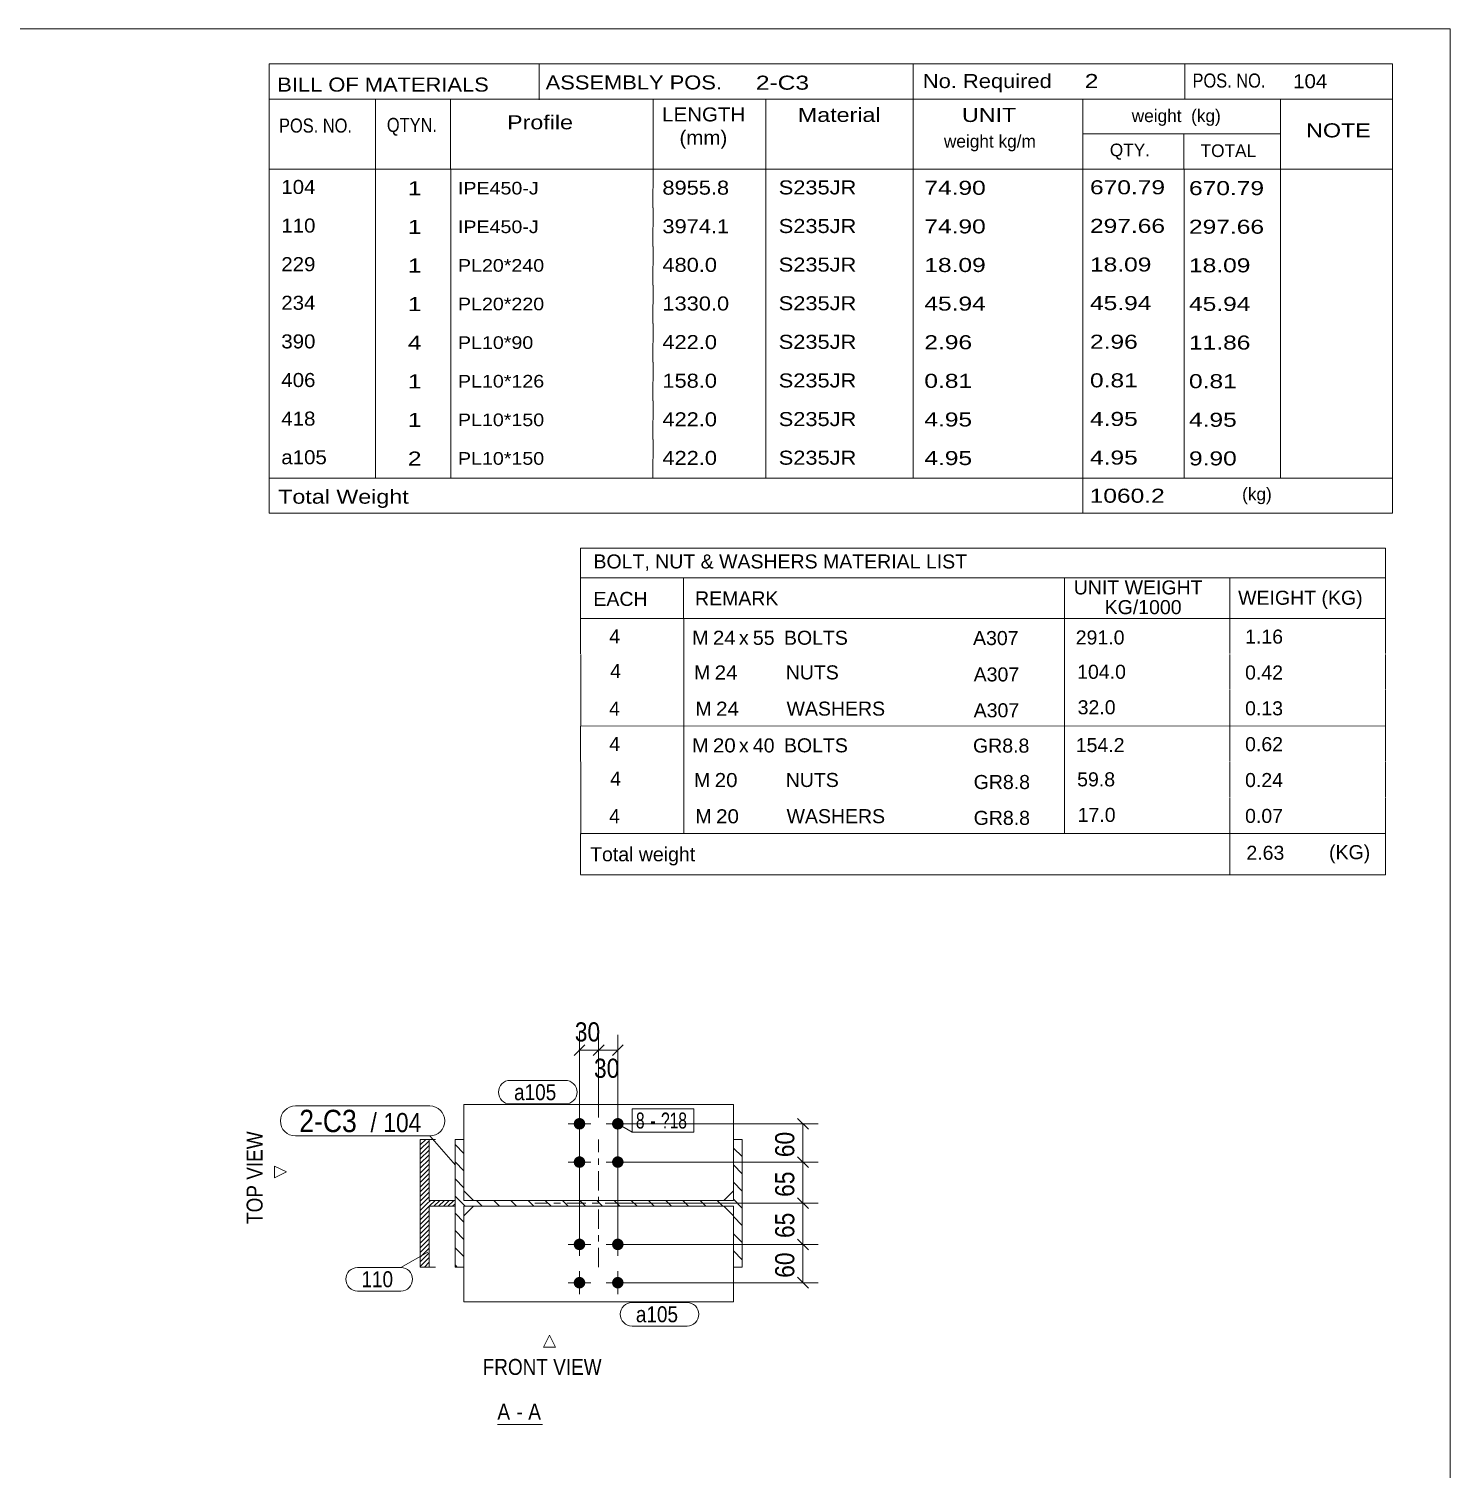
# Model space of a CAD drawing. Header units: millimetres. Extents: x 2 to 579, y 1 to 825.
# Drawn here: x 356.3 to 579, y 599.3 to 825 of the extents above; entities that cross this region are included whole.
import ezdxf

# ---------------------------------------------------------------- set-up
doc = ezdxf.new("R2010")
doc.units = ezdxf.units.MM
for name, pattern in [('XKITLINE00', [0]), ('XKITLINE01', [4, 1, -1, 1, -1]), ('XKITLINE03', [6, 3, -1, 1, -1])]:
    doc.linetypes.add(name, pattern=pattern)
for name, color, linetype, lineweight in [('Bolt', 3, 'Continuous', 0), ('BoltMark', 7, 'Continuous', 0), ('Dimensions', 7, 'Continuous', 0), ('DrawingSheet', 5, 'Continuous', 0), ('OtherObjectType', 7, 'Continuous', 0), ('Part', 2, 'Continuous', 0), ('PartMark', 7, 'Continuous', 0)]:
    doc.layers.add(name, color=color, linetype=linetype, lineweight=lineweight)
doc.styles.add('ARIAL', font='ARIAL.TTF')
doc.styles.add('ARIAL_NARROW', font='ARIALN.TTF')

# ---------------------------------------------------------------- blocks, each defined once
blk = doc.blocks.new('*A3')
at = {"layer": 'Part', "color": 7, "linetype": 'XKITLINE00', "lineweight": 0}
for p, q in [((424.5, 648.78), (423.1, 650.18)), ((468.1, 650.98), (468.1, 650.98)), ((468.1, 650.98), (468.1, 650.98)), ((466.75, 649.63), (466.7, 649.68)), ((468.1, 648.28), (466.75, 649.63)), ((424.5, 646.08), (423.1, 647.48)), ((468.1, 645.59), (466.7, 646.99)), ((424.5, 643.39), (423.1, 644.79)), ((468.1, 642.89), (466.7, 644.29)), ((424.67, 640.53), (423.1, 642.09)), ((427.36, 640.53), (426.46, 641.43)), ((430.06, 640.53), (429.16, 641.43)), ((432.75, 640.53), (431.85, 641.43)), ((435.44, 640.53), (434.54, 641.43)), ((438.14, 640.53), (437.24, 641.43)), ((440.83, 640.53), (439.93, 641.43)), ((443.53, 640.53), (442.63, 641.43)), ((446.22, 640.53), (445.32, 641.43)), ((448.92, 640.53), (448.02, 641.43)), ((451.61, 640.53), (450.71, 641.43)), ((454.3, 640.53), (453.4, 641.43)), ((457, 640.53), (456.1, 641.43)), ((459.69, 640.53), (458.79, 641.43)), ((462.39, 640.53), (461.49, 641.43)), ((465.08, 640.53), (464.18, 641.43)), ((468.1, 640.2), (466.7, 641.6)), ((424.5, 638), (423.1, 639.4)), ((468.1, 637.51), (466.7, 638.91)), ((424.5, 635.31), (423.1, 636.71)), ((468.1, 634.81), (466.7, 636.21)), ((424.5, 632.61), (423.1, 634.01)), ((468.1, 632.12), (466.7, 633.52)), ((423.44, 630.98), (423.1, 631.32))]:
    blk.add_line(p, q, dxfattribs=at)
blk = doc.blocks.new('*A4')
at = {"layer": 'Part', "color": 7, "linetype": 'XKITLINE00', "lineweight": 0}
for p, q in [((417.8, 650.98), (417.66, 650.84)), ((418.53, 650.98), (417.66, 650.11)), ((419.07, 650.78), (417.66, 649.38)), ((419.07, 650.05), (417.66, 648.64)), ((419.07, 649.32), (417.66, 647.91)), ((419.07, 648.58), (417.66, 647.18)), ((419.07, 647.85), (417.66, 646.45)), ((419.07, 647.12), (417.66, 645.71)), ((419.07, 646.39), (417.66, 644.98)), ((419.07, 645.65), (417.66, 644.25)), ((419.07, 644.92), (417.66, 643.52)), ((419.07, 644.19), (417.66, 642.78)), ((419.07, 643.46), (417.66, 642.05)), ((417.97, 641.62), (417.66, 641.32)), ((418.34, 641.26), (417.66, 640.58)), ((419.07, 642.72), (417.97, 641.62)), ((419.07, 641.99), (418.34, 641.26)), ((419.24, 641.43), (418.7, 640.89)), ((419.97, 641.43), (419.07, 640.53)), ((420.7, 641.43), (419.8, 640.53)), ((421.43, 641.43), (420.53, 640.53)), ((422.17, 641.43), (421.27, 640.53)), ((422.9, 641.43), (422, 640.53)), ((418.7, 640.89), (417.66, 639.85)), ((419.07, 640.53), (417.66, 639.12)), ((419.07, 639.79), (417.66, 638.39)), ((419.07, 639.06), (417.66, 637.65)), ((423.1, 640.9), (422.73, 640.53)), ((419.07, 638.33), (417.66, 636.92)), ((419.07, 637.6), (417.66, 636.19)), ((419.07, 636.86), (417.66, 635.46)), ((419.07, 636.13), (417.66, 634.72)), ((419.07, 635.4), (417.66, 633.99)), ((419.07, 634.66), (417.66, 633.26)), ((419.07, 633.93), (417.66, 632.53)), ((419.07, 633.2), (417.66, 631.79)), ((419.07, 632.47), (417.66, 631.06)), ((419.07, 631.73), (418.31, 630.98))]:
    blk.add_line(p, q, dxfattribs=at)
blk = doc.blocks.new('*A52')
at = {"layer": 'Bolt'}
for points in [[(441.7, 634.57), (441.7, 634.61), (441.71, 634.66), (441.72, 634.7), (441.73, 634.74), (441.74, 634.79), (441.75, 634.83), (441.77, 634.87), (441.79, 634.91), (441.81, 634.95), (441.83, 634.99), (441.85, 635.03), (441.88, 635.06), (441.9, 635.1), (441.93, 635.13), (441.96, 635.16), (442, 635.19), (442.03, 635.22), (442.06, 635.25), (442.1, 635.27), (442.14, 635.3), (442.18, 635.32), (442.22, 635.34), (442.26, 635.36), (442.3, 635.37), (442.34, 635.39), (442.38, 635.4), (442.42, 635.41), (442.47, 635.42), (442.51, 635.42), (442.56, 635.42), (442.6, 635.43), (442.64, 635.42), (442.69, 635.42), (442.73, 635.42), (442.78, 635.41), (442.82, 635.4), (442.86, 635.39), (442.9, 635.37), (442.94, 635.36), (442.98, 635.34), (443.02, 635.32), (443.06, 635.3), (443.1, 635.27), (443.14, 635.25), (443.17, 635.22), (443.2, 635.19), (443.24, 635.16), (443.27, 635.13), (443.3, 635.1), (443.32, 635.06), (443.35, 635.03), (443.37, 634.99), (443.39, 634.95), (443.41, 634.91), (443.43, 634.87), (443.45, 634.83), (443.46, 634.79), (443.47, 634.74), (443.48, 634.7), (443.49, 634.66), (443.5, 634.61), (443.5, 634.57), (443.5, 634.53), (443.5, 634.48), (443.5, 634.44), (443.49, 634.39), (443.48, 634.35), (443.47, 634.31), (443.46, 634.26), (443.45, 634.22), (443.43, 634.18), (443.41, 634.14), (443.39, 634.1), (443.37, 634.06), (443.35, 634.03), (443.32, 633.99), (443.3, 633.95), (443.27, 633.92), (443.24, 633.89), (443.2, 633.86), (443.17, 633.83), (443.14, 633.8), (443.1, 633.78), (443.06, 633.75), (443.02, 633.73), (442.98, 633.71), (442.94, 633.69), (442.9, 633.68), (442.86, 633.66), (442.82, 633.65), (442.78, 633.64), (442.73, 633.64), (442.69, 633.63), (442.64, 633.63), (442.6, 633.63), (442.56, 633.63), (442.51, 633.63), (442.47, 633.64), (442.42, 633.64), (442.38, 633.65), (442.34, 633.66), (442.3, 633.68), (442.26, 633.69), (442.22, 633.71), (442.18, 633.73), (442.14, 633.75), (442.1, 633.78), (442.06, 633.8), (442.03, 633.83), (442, 633.86), (441.96, 633.89), (441.93, 633.92), (441.9, 633.95), (441.88, 633.99), (441.85, 634.03), (441.83, 634.06), (441.81, 634.1), (441.79, 634.14), (441.77, 634.18), (441.75, 634.22), (441.74, 634.26), (441.73, 634.31), (441.72, 634.35), (441.71, 634.39), (441.7, 634.44), (441.7, 634.48), (441.7, 634.53)], [(447.7, 634.57), (447.7, 634.61), (447.71, 634.66), (447.72, 634.7), (447.73, 634.74), (447.74, 634.79), (447.75, 634.83), (447.77, 634.87), (447.79, 634.91), (447.81, 634.95), (447.83, 634.99), (447.85, 635.03), (447.88, 635.06), (447.9, 635.1), (447.93, 635.13), (447.96, 635.16), (448, 635.19), (448.03, 635.22), (448.06, 635.25), (448.1, 635.27), (448.14, 635.3), (448.18, 635.32), (448.22, 635.34), (448.26, 635.36), (448.3, 635.37), (448.34, 635.39), (448.38, 635.4), (448.42, 635.41), (448.47, 635.42), (448.51, 635.42), (448.56, 635.42), (448.6, 635.43), (448.64, 635.42), (448.69, 635.42), (448.73, 635.42), (448.78, 635.41), (448.82, 635.4), (448.86, 635.39), (448.9, 635.37), (448.94, 635.36), (448.98, 635.34), (449.02, 635.32), (449.06, 635.3), (449.1, 635.27), (449.14, 635.25), (449.17, 635.22), (449.2, 635.19), (449.24, 635.16), (449.27, 635.13), (449.3, 635.1), (449.32, 635.06), (449.35, 635.03), (449.37, 634.99), (449.39, 634.95), (449.41, 634.91), (449.43, 634.87), (449.45, 634.83), (449.46, 634.79), (449.47, 634.74), (449.48, 634.7), (449.49, 634.66), (449.5, 634.61), (449.5, 634.57), (449.5, 634.53), (449.5, 634.48), (449.5, 634.44), (449.49, 634.39), (449.48, 634.35), (449.47, 634.31), (449.46, 634.26), (449.45, 634.22), (449.43, 634.18), (449.41, 634.14), (449.39, 634.1), (449.37, 634.06), (449.35, 634.03), (449.32, 633.99), (449.3, 633.95), (449.27, 633.92), (449.24, 633.89), (449.2, 633.86), (449.17, 633.83), (449.14, 633.8), (449.1, 633.78), (449.06, 633.75), (449.02, 633.73), (448.98, 633.71), (448.94, 633.69), (448.9, 633.68), (448.86, 633.66), (448.82, 633.65), (448.78, 633.64), (448.73, 633.64), (448.69, 633.63), (448.64, 633.63), (448.6, 633.63), (448.56, 633.63), (448.51, 633.63), (448.47, 633.64), (448.42, 633.64), (448.38, 633.65), (448.34, 633.66), (448.3, 633.68), (448.26, 633.69), (448.22, 633.71), (448.18, 633.73), (448.14, 633.75), (448.1, 633.78), (448.06, 633.8), (448.03, 633.83), (448, 633.86), (447.96, 633.89), (447.93, 633.92), (447.9, 633.95), (447.88, 633.99), (447.85, 634.03), (447.83, 634.06), (447.81, 634.1), (447.79, 634.14), (447.77, 634.18), (447.75, 634.22), (447.74, 634.26), (447.73, 634.31), (447.72, 634.35), (447.71, 634.39), (447.7, 634.44), (447.7, 634.48), (447.7, 634.53)], [(441.7, 628.57), (441.7, 628.61), (441.71, 628.66), (441.72, 628.7), (441.73, 628.74), (441.74, 628.79), (441.75, 628.83), (441.77, 628.87), (441.79, 628.91), (441.81, 628.95), (441.83, 628.99), (441.85, 629.03), (441.88, 629.06), (441.9, 629.1), (441.93, 629.13), (441.96, 629.16), (442, 629.19), (442.03, 629.22), (442.06, 629.25), (442.1, 629.27), (442.14, 629.3), (442.18, 629.32), (442.22, 629.34), (442.26, 629.36), (442.3, 629.37), (442.34, 629.39), (442.38, 629.4), (442.42, 629.41), (442.47, 629.42), (442.51, 629.42), (442.56, 629.42), (442.6, 629.43), (442.64, 629.42), (442.69, 629.42), (442.73, 629.42), (442.78, 629.41), (442.82, 629.4), (442.86, 629.39), (442.9, 629.37), (442.94, 629.36), (442.98, 629.34), (443.02, 629.32), (443.06, 629.3), (443.1, 629.27), (443.14, 629.25), (443.17, 629.22), (443.2, 629.19), (443.24, 629.16), (443.27, 629.13), (443.3, 629.1), (443.32, 629.06), (443.35, 629.03), (443.37, 628.99), (443.39, 628.95), (443.41, 628.91), (443.43, 628.87), (443.45, 628.83), (443.46, 628.79), (443.47, 628.74), (443.48, 628.7), (443.49, 628.66), (443.5, 628.61), (443.5, 628.57), (443.5, 628.53), (443.5, 628.48), (443.5, 628.44), (443.49, 628.39), (443.48, 628.35), (443.47, 628.31), (443.46, 628.26), (443.45, 628.22), (443.43, 628.18), (443.41, 628.14), (443.39, 628.1), (443.37, 628.06), (443.35, 628.03), (443.32, 627.99), (443.3, 627.95), (443.27, 627.92), (443.24, 627.89), (443.2, 627.86), (443.17, 627.83), (443.14, 627.8), (443.1, 627.78), (443.06, 627.75), (443.02, 627.73), (442.98, 627.71), (442.94, 627.69), (442.9, 627.68), (442.86, 627.66), (442.82, 627.65), (442.78, 627.64), (442.73, 627.64), (442.69, 627.63), (442.64, 627.63), (442.6, 627.63), (442.56, 627.63), (442.51, 627.63), (442.47, 627.64), (442.42, 627.64), (442.38, 627.65), (442.34, 627.66), (442.3, 627.68), (442.26, 627.69), (442.22, 627.71), (442.18, 627.73), (442.14, 627.75), (442.1, 627.78), (442.06, 627.8), (442.03, 627.83), (442, 627.86), (441.96, 627.89), (441.93, 627.92), (441.9, 627.95), (441.88, 627.99), (441.85, 628.03), (441.83, 628.06), (441.81, 628.1), (441.79, 628.14), (441.77, 628.18), (441.75, 628.22), (441.74, 628.26), (441.73, 628.31), (441.72, 628.35), (441.71, 628.39), (441.7, 628.44), (441.7, 628.48), (441.7, 628.53)], [(447.7, 628.57), (447.7, 628.61), (447.71, 628.66), (447.72, 628.7), (447.73, 628.74), (447.74, 628.79), (447.75, 628.83), (447.77, 628.87), (447.79, 628.91), (447.81, 628.95), (447.83, 628.99), (447.85, 629.03), (447.88, 629.06), (447.9, 629.1), (447.93, 629.13), (447.96, 629.16), (448, 629.19), (448.03, 629.22), (448.06, 629.25), (448.1, 629.27), (448.14, 629.3), (448.18, 629.32), (448.22, 629.34), (448.26, 629.36), (448.3, 629.37), (448.34, 629.39), (448.38, 629.4), (448.42, 629.41), (448.47, 629.42), (448.51, 629.42), (448.56, 629.42), (448.6, 629.43), (448.64, 629.42), (448.69, 629.42), (448.73, 629.42), (448.78, 629.41), (448.82, 629.4), (448.86, 629.39), (448.9, 629.37), (448.94, 629.36), (448.98, 629.34), (449.02, 629.32), (449.06, 629.3), (449.1, 629.27), (449.14, 629.25), (449.17, 629.22), (449.2, 629.19), (449.24, 629.16), (449.27, 629.13), (449.3, 629.1), (449.32, 629.06), (449.35, 629.03), (449.37, 628.99), (449.39, 628.95), (449.41, 628.91), (449.43, 628.87), (449.45, 628.83), (449.46, 628.79), (449.47, 628.74), (449.48, 628.7), (449.49, 628.66), (449.5, 628.61), (449.5, 628.57), (449.5, 628.53), (449.5, 628.48), (449.5, 628.44), (449.49, 628.39), (449.48, 628.35), (449.47, 628.31), (449.46, 628.26), (449.45, 628.22), (449.43, 628.18), (449.41, 628.14), (449.39, 628.1), (449.37, 628.06), (449.35, 628.03), (449.32, 627.99), (449.3, 627.95), (449.27, 627.92), (449.24, 627.89), (449.2, 627.86), (449.17, 627.83), (449.14, 627.8), (449.1, 627.78), (449.06, 627.75), (449.02, 627.73), (448.98, 627.71), (448.94, 627.69), (448.9, 627.68), (448.86, 627.66), (448.82, 627.65), (448.78, 627.64), (448.73, 627.64), (448.69, 627.63), (448.64, 627.63), (448.6, 627.63), (448.56, 627.63), (448.51, 627.63), (448.47, 627.64), (448.42, 627.64), (448.38, 627.65), (448.34, 627.66), (448.3, 627.68), (448.26, 627.69), (448.22, 627.71), (448.18, 627.73), (448.14, 627.75), (448.1, 627.78), (448.06, 627.8), (448.03, 627.83), (448, 627.86), (447.96, 627.89), (447.93, 627.92), (447.9, 627.95), (447.88, 627.99), (447.85, 628.03), (447.83, 628.06), (447.81, 628.1), (447.79, 628.14), (447.77, 628.18), (447.75, 628.22), (447.74, 628.26), (447.73, 628.31), (447.72, 628.35), (447.71, 628.39), (447.7, 628.44), (447.7, 628.48), (447.7, 628.53)]]:
    blk.add_hatch(color=3, dxfattribs=at).paths.add_polyline_path(points, flags=17)
at = {"layer": 'Bolt', "color": 3, "linetype": 'XKITLINE00', "lineweight": 0}
for p, q in [((444.4, 634.53), (440.8, 634.53)), ((442.6, 632.73), (442.6, 636.33)), ((450.4, 634.53), (446.8, 634.53)), ((448.6, 632.73), (448.6, 636.33)), ((442.6, 626.73), (442.6, 630.33)), ((448.6, 626.73), (448.6, 630.33)), ((444.4, 628.53), (440.8, 628.53)), ((450.4, 628.53), (446.8, 628.53))]:
    blk.add_line(p, q, dxfattribs=at)
blk = doc.blocks.new('*A53')
at = {"layer": 'Bolt'}
for points in [[(443.5, 653.38), (443.5, 653.34), (443.49, 653.29), (443.48, 653.25), (443.47, 653.21), (443.46, 653.16), (443.45, 653.12), (443.43, 653.08), (443.41, 653.04), (443.39, 653), (443.37, 652.96), (443.35, 652.93), (443.32, 652.89), (443.3, 652.85), (443.27, 652.82), (443.24, 652.79), (443.2, 652.76), (443.17, 652.73), (443.14, 652.7), (443.1, 652.68), (443.06, 652.65), (443.02, 652.63), (442.98, 652.61), (442.94, 652.59), (442.9, 652.58), (442.86, 652.56), (442.82, 652.55), (442.78, 652.54), (442.73, 652.54), (442.69, 652.53), (442.64, 652.53), (442.6, 652.53), (442.56, 652.53), (442.51, 652.53), (442.47, 652.54), (442.42, 652.54), (442.38, 652.55), (442.34, 652.56), (442.3, 652.58), (442.26, 652.59), (442.22, 652.61), (442.18, 652.63), (442.14, 652.65), (442.1, 652.68), (442.06, 652.7), (442.03, 652.73), (442, 652.76), (441.96, 652.79), (441.93, 652.82), (441.9, 652.85), (441.88, 652.89), (441.85, 652.93), (441.83, 652.96), (441.81, 653), (441.79, 653.04), (441.77, 653.08), (441.75, 653.12), (441.74, 653.16), (441.73, 653.21), (441.72, 653.25), (441.71, 653.29), (441.7, 653.34), (441.7, 653.38), (441.7, 653.43), (441.7, 653.47), (441.7, 653.51), (441.71, 653.56), (441.72, 653.6), (441.73, 653.64), (441.74, 653.69), (441.75, 653.73), (441.77, 653.77), (441.79, 653.81), (441.81, 653.85), (441.83, 653.89), (441.85, 653.93), (441.88, 653.96), (441.9, 654), (441.93, 654.03), (441.96, 654.06), (442, 654.09), (442.03, 654.12), (442.06, 654.15), (442.1, 654.17), (442.14, 654.2), (442.18, 654.22), (442.22, 654.24), (442.26, 654.26), (442.3, 654.27), (442.34, 654.29), (442.38, 654.3), (442.42, 654.31), (442.47, 654.32), (442.51, 654.32), (442.56, 654.32), (442.6, 654.33), (442.64, 654.32), (442.69, 654.32), (442.73, 654.32), (442.78, 654.31), (442.82, 654.3), (442.86, 654.29), (442.9, 654.27), (442.94, 654.26), (442.98, 654.24), (443.02, 654.22), (443.06, 654.2), (443.1, 654.17), (443.14, 654.15), (443.17, 654.12), (443.2, 654.09), (443.24, 654.06), (443.27, 654.03), (443.3, 654), (443.32, 653.96), (443.35, 653.93), (443.37, 653.89), (443.39, 653.85), (443.41, 653.81), (443.43, 653.77), (443.45, 653.73), (443.46, 653.69), (443.47, 653.64), (443.48, 653.6), (443.49, 653.56), (443.5, 653.51), (443.5, 653.47), (443.5, 653.43)], [(449.5, 653.38), (449.5, 653.34), (449.49, 653.29), (449.48, 653.25), (449.47, 653.21), (449.46, 653.16), (449.45, 653.12), (449.43, 653.08), (449.41, 653.04), (449.39, 653), (449.37, 652.96), (449.35, 652.93), (449.32, 652.89), (449.3, 652.85), (449.27, 652.82), (449.24, 652.79), (449.2, 652.76), (449.17, 652.73), (449.14, 652.7), (449.1, 652.68), (449.06, 652.65), (449.02, 652.63), (448.98, 652.61), (448.94, 652.59), (448.9, 652.58), (448.86, 652.56), (448.82, 652.55), (448.78, 652.54), (448.73, 652.54), (448.69, 652.53), (448.64, 652.53), (448.6, 652.53), (448.56, 652.53), (448.51, 652.53), (448.47, 652.54), (448.42, 652.54), (448.38, 652.55), (448.34, 652.56), (448.3, 652.58), (448.26, 652.59), (448.22, 652.61), (448.18, 652.63), (448.14, 652.65), (448.1, 652.68), (448.06, 652.7), (448.03, 652.73), (448, 652.76), (447.96, 652.79), (447.93, 652.82), (447.9, 652.85), (447.88, 652.89), (447.85, 652.93), (447.83, 652.96), (447.81, 653), (447.79, 653.04), (447.77, 653.08), (447.75, 653.12), (447.74, 653.16), (447.73, 653.21), (447.72, 653.25), (447.71, 653.29), (447.7, 653.34), (447.7, 653.38), (447.7, 653.43), (447.7, 653.47), (447.7, 653.51), (447.71, 653.56), (447.72, 653.6), (447.73, 653.64), (447.74, 653.69), (447.75, 653.73), (447.77, 653.77), (447.79, 653.81), (447.81, 653.85), (447.83, 653.89), (447.85, 653.93), (447.88, 653.96), (447.9, 654), (447.93, 654.03), (447.96, 654.06), (448, 654.09), (448.03, 654.12), (448.06, 654.15), (448.1, 654.17), (448.14, 654.2), (448.18, 654.22), (448.22, 654.24), (448.26, 654.26), (448.3, 654.27), (448.34, 654.29), (448.38, 654.3), (448.42, 654.31), (448.47, 654.32), (448.51, 654.32), (448.56, 654.32), (448.6, 654.33), (448.64, 654.32), (448.69, 654.32), (448.73, 654.32), (448.78, 654.31), (448.82, 654.3), (448.86, 654.29), (448.9, 654.27), (448.94, 654.26), (448.98, 654.24), (449.02, 654.22), (449.06, 654.2), (449.1, 654.17), (449.14, 654.15), (449.17, 654.12), (449.2, 654.09), (449.24, 654.06), (449.27, 654.03), (449.3, 654), (449.32, 653.96), (449.35, 653.93), (449.37, 653.89), (449.39, 653.85), (449.41, 653.81), (449.43, 653.77), (449.45, 653.73), (449.46, 653.69), (449.47, 653.64), (449.48, 653.6), (449.49, 653.56), (449.5, 653.51), (449.5, 653.47), (449.5, 653.43)], [(443.5, 647.38), (443.5, 647.34), (443.49, 647.29), (443.48, 647.25), (443.47, 647.21), (443.46, 647.16), (443.45, 647.12), (443.43, 647.08), (443.41, 647.04), (443.39, 647), (443.37, 646.96), (443.35, 646.93), (443.32, 646.89), (443.3, 646.85), (443.27, 646.82), (443.24, 646.79), (443.2, 646.76), (443.17, 646.73), (443.14, 646.7), (443.1, 646.68), (443.06, 646.65), (443.02, 646.63), (442.98, 646.61), (442.94, 646.59), (442.9, 646.58), (442.86, 646.56), (442.82, 646.55), (442.78, 646.54), (442.73, 646.54), (442.69, 646.53), (442.64, 646.53), (442.6, 646.53), (442.56, 646.53), (442.51, 646.53), (442.47, 646.54), (442.42, 646.54), (442.38, 646.55), (442.34, 646.56), (442.3, 646.58), (442.26, 646.59), (442.22, 646.61), (442.18, 646.63), (442.14, 646.65), (442.1, 646.68), (442.06, 646.7), (442.03, 646.73), (442, 646.76), (441.96, 646.79), (441.93, 646.82), (441.9, 646.85), (441.88, 646.89), (441.85, 646.93), (441.83, 646.96), (441.81, 647), (441.79, 647.04), (441.77, 647.08), (441.75, 647.12), (441.74, 647.16), (441.73, 647.21), (441.72, 647.25), (441.71, 647.29), (441.7, 647.34), (441.7, 647.38), (441.7, 647.43), (441.7, 647.47), (441.7, 647.51), (441.71, 647.56), (441.72, 647.6), (441.73, 647.64), (441.74, 647.69), (441.75, 647.73), (441.77, 647.77), (441.79, 647.81), (441.81, 647.85), (441.83, 647.89), (441.85, 647.93), (441.88, 647.96), (441.9, 648), (441.93, 648.03), (441.96, 648.06), (442, 648.09), (442.03, 648.12), (442.06, 648.15), (442.1, 648.17), (442.14, 648.2), (442.18, 648.22), (442.22, 648.24), (442.26, 648.26), (442.3, 648.27), (442.34, 648.29), (442.38, 648.3), (442.42, 648.31), (442.47, 648.32), (442.51, 648.32), (442.56, 648.32), (442.6, 648.33), (442.64, 648.32), (442.69, 648.32), (442.73, 648.32), (442.78, 648.31), (442.82, 648.3), (442.86, 648.29), (442.9, 648.27), (442.94, 648.26), (442.98, 648.24), (443.02, 648.22), (443.06, 648.2), (443.1, 648.17), (443.14, 648.15), (443.17, 648.12), (443.2, 648.09), (443.24, 648.06), (443.27, 648.03), (443.3, 648), (443.32, 647.96), (443.35, 647.93), (443.37, 647.89), (443.39, 647.85), (443.41, 647.81), (443.43, 647.77), (443.45, 647.73), (443.46, 647.69), (443.47, 647.64), (443.48, 647.6), (443.49, 647.56), (443.5, 647.51), (443.5, 647.47), (443.5, 647.43)], [(449.5, 647.38), (449.5, 647.34), (449.49, 647.29), (449.48, 647.25), (449.47, 647.21), (449.46, 647.16), (449.45, 647.12), (449.43, 647.08), (449.41, 647.04), (449.39, 647), (449.37, 646.96), (449.35, 646.93), (449.32, 646.89), (449.3, 646.85), (449.27, 646.82), (449.24, 646.79), (449.2, 646.76), (449.17, 646.73), (449.14, 646.7), (449.1, 646.68), (449.06, 646.65), (449.02, 646.63), (448.98, 646.61), (448.94, 646.59), (448.9, 646.58), (448.86, 646.56), (448.82, 646.55), (448.78, 646.54), (448.73, 646.54), (448.69, 646.53), (448.64, 646.53), (448.6, 646.53), (448.56, 646.53), (448.51, 646.53), (448.47, 646.54), (448.42, 646.54), (448.38, 646.55), (448.34, 646.56), (448.3, 646.58), (448.26, 646.59), (448.22, 646.61), (448.18, 646.63), (448.14, 646.65), (448.1, 646.68), (448.06, 646.7), (448.03, 646.73), (448, 646.76), (447.96, 646.79), (447.93, 646.82), (447.9, 646.85), (447.88, 646.89), (447.85, 646.93), (447.83, 646.96), (447.81, 647), (447.79, 647.04), (447.77, 647.08), (447.75, 647.12), (447.74, 647.16), (447.73, 647.21), (447.72, 647.25), (447.71, 647.29), (447.7, 647.34), (447.7, 647.38), (447.7, 647.43), (447.7, 647.47), (447.7, 647.51), (447.71, 647.56), (447.72, 647.6), (447.73, 647.64), (447.74, 647.69), (447.75, 647.73), (447.77, 647.77), (447.79, 647.81), (447.81, 647.85), (447.83, 647.89), (447.85, 647.93), (447.88, 647.96), (447.9, 648), (447.93, 648.03), (447.96, 648.06), (448, 648.09), (448.03, 648.12), (448.06, 648.15), (448.1, 648.17), (448.14, 648.2), (448.18, 648.22), (448.22, 648.24), (448.26, 648.26), (448.3, 648.27), (448.34, 648.29), (448.38, 648.3), (448.42, 648.31), (448.47, 648.32), (448.51, 648.32), (448.56, 648.32), (448.6, 648.33), (448.64, 648.32), (448.69, 648.32), (448.73, 648.32), (448.78, 648.31), (448.82, 648.3), (448.86, 648.29), (448.9, 648.27), (448.94, 648.26), (448.98, 648.24), (449.02, 648.22), (449.06, 648.2), (449.1, 648.17), (449.14, 648.15), (449.17, 648.12), (449.2, 648.09), (449.24, 648.06), (449.27, 648.03), (449.3, 648), (449.32, 647.96), (449.35, 647.93), (449.37, 647.89), (449.39, 647.85), (449.41, 647.81), (449.43, 647.77), (449.45, 647.73), (449.46, 647.69), (449.47, 647.64), (449.48, 647.6), (449.49, 647.56), (449.5, 647.51), (449.5, 647.47), (449.5, 647.43)]]:
    blk.add_hatch(color=3, dxfattribs=at).paths.add_polyline_path(points, flags=17)
at = {"layer": 'Bolt', "color": 3, "linetype": 'XKITLINE00', "lineweight": 0}
for p, q in [((442.6, 655.23), (442.6, 651.63)), ((448.6, 655.23), (448.6, 651.63)), ((440.8, 653.43), (444.4, 653.43)), ((446.8, 653.43), (450.4, 653.43)), ((442.6, 649.23), (442.6, 645.63)), ((448.6, 649.23), (448.6, 645.63)), ((440.8, 647.43), (444.4, 647.43)), ((446.8, 647.43), (450.4, 647.43))]:
    blk.add_line(p, q, dxfattribs=at)
blk = doc.blocks.new('*A54')
at = {"layer": 'Part', "color": 2, "linetype": 'XKITLINE00', "lineweight": 0}
for p, q in [((423.1, 630.98), (423.1, 650.98)), ((423.1, 650.98), (424.5, 650.98)), ((424.5, 650.98), (424.5, 641.43)), ((466.7, 641.43), (466.7, 650.98)), ((466.7, 650.98), (468.1, 650.98)), ((468.1, 650.98), (468.1, 630.98)), ((424.5, 641.43), (466.7, 641.43)), ((466.7, 640.53), (424.5, 640.53)), ((424.5, 640.53), (424.5, 630.98)), ((466.7, 630.98), (466.7, 640.53)), ((424.5, 630.98), (423.1, 630.98)), ((468.1, 630.98), (466.7, 630.98))]:
    blk.add_line(p, q, dxfattribs=at)
at = {"layer": 'Part', "color": 7, "linetype": 'XKITLINE03', "lineweight": 0}
for p, q in [((445.6, 630.98), (445.6, 650.98)), ((455.6, 640.98), (435.6, 640.98))]:
    blk.add_line(p, q, dxfattribs=at)
blk = doc.blocks.new('*A55')
at = {"layer": 'Part', "color": 2, "linetype": 'XKITLINE00', "lineweight": 0}
for p, q in [((417.66, 630.98), (417.66, 650.98)), ((417.66, 650.98), (420.03, 650.98)), ((419.07, 650.98), (419.07, 641.43)), ((419.07, 641.43), (423.1, 641.43)), ((423.1, 641.43), (423.1, 640.53)), ((419.07, 630.98), (419.07, 640.53)), ((419.07, 640.53), (423.1, 640.53)), ((423.1, 640.53), (423.1, 640.53)), ((420.03, 630.98), (417.66, 630.98))]:
    blk.add_line(p, q, dxfattribs=at)
blk = doc.blocks.new('*A56')
at = {"layer": 'Part', "color": 2, "linetype": 'XKITLINE00', "lineweight": 0}
for p, q in [((426, 640.53), (424.5, 639.03)), ((466.7, 639.03), (465.2, 640.53)), ((424.5, 625.53), (424.5, 630.98)), ((466.7, 625.53), (466.7, 630.98)), ((424.5, 625.53), (466.7, 625.53))]:
    blk.add_line(p, q, dxfattribs=at)
at = {"layer": 'Part', "color": 7, "linetype": 'XKITLINE01', "lineweight": 0}
for p, q in [((424.5, 630.98), (424.5, 639.03)), ((465.2, 640.53), (426, 640.53)), ((466.7, 630.98), (466.7, 639.03))]:
    blk.add_line(p, q, dxfattribs=at)
blk = doc.blocks.new('*A57')
at = {"layer": 'Part', "color": 2, "linetype": 'XKITLINE00', "lineweight": 0}
for p, q in [((424.5, 656.43), (424.5, 650.98)), ((424.5, 656.43), (466.7, 656.43)), ((466.7, 656.43), (466.7, 650.98)), ((424.5, 642.93), (426, 641.43)), ((466.7, 642.93), (465.2, 641.43))]:
    blk.add_line(p, q, dxfattribs=at)
at = {"layer": 'Part', "color": 7, "linetype": 'XKITLINE01', "lineweight": 0}
for p, q in [((424.5, 650.98), (424.5, 642.93)), ((466.7, 650.98), (466.7, 642.93)), ((426, 641.43), (465.2, 641.43))]:
    blk.add_line(p, q, dxfattribs=at)
blk = doc.blocks.new('*A65')
at = {"layer": 'DrawingSheet', "color": 5, "linetype": 'XKITLINE00', "lineweight": 0}
for p, q in [((579, 825), (5, 825)), ((579, 5), (579, 825))]:
    blk.add_line(p, q, dxfattribs=at)
blk = doc.blocks.new('*A66')
at = {"layer": 'OtherObjectType', "color": 7, "linetype": 'XKITLINE00', "lineweight": 0}
for p, q in [((442.76, 743.6), (442.75, 732.6)), ((442.76, 743.6), (568.88, 743.6)), ((568.88, 743.6), (568.88, 732.6)), ((442.75, 738.95), (568.88, 738.95)), ((458.87, 738.96), (458.87, 732.6)), ((518.57, 738.96), (518.57, 732.6)), ((544.47, 738.94), (544.47, 732.6)), ((442.76, 732.57), (442.76, 727.07)), ((442.77, 732.6), (568.88, 732.6)), ((458.92, 732.6), (458.92, 726.98)), ((518.57, 732.6), (518.57, 726.98)), ((544.5, 732.6), (544.5, 727.1)), ((568.88, 732.6), (568.88, 727.1)), ((442.79, 726.98), (442.79, 721.37)), ((458.95, 726.98), (458.95, 721.36)), ((518.57, 726.98), (518.57, 721.36)), ((544.5, 726.98), (544.5, 721.48)), ((568.88, 726.98), (568.88, 721.48)), ((442.79, 721.35), (442.79, 715.78)), ((458.95, 721.36), (458.95, 715.74)), ((518.57, 721.36), (518.57, 715.74)), ((544.5, 721.36), (544.5, 715.75)), ((568.88, 721.36), (568.88, 715.75)), ((568.88, 715.75), (442.75, 715.78)), ((442.76, 715.71), (442.76, 710.21)), ((458.92, 715.74), (458.92, 710.12)), ((518.57, 715.74), (518.57, 710.12)), ((544.5, 715.74), (544.5, 710.24)), ((568.88, 715.74), (568.88, 710.24)), ((442.79, 710.12), (442.79, 704.51)), ((458.95, 710.12), (458.95, 704.51)), ((518.57, 710.12), (518.57, 704.51)), ((544.5, 710.12), (544.5, 704.62)), ((568.88, 710.12), (568.88, 704.62)), ((442.79, 704.49), (442.79, 698.92)), ((458.95, 704.5), (458.95, 698.89)), ((518.57, 704.51), (518.57, 698.89)), ((544.5, 704.5), (544.5, 698.9)), ((568.88, 704.5), (568.88, 698.89)), ((568.88, 698.89), (442.75, 698.92)), ((442.78, 698.89), (442.78, 692.48)), ((442.85, 698.88), (568.87, 698.89)), ((544.5, 698.85), (544.5, 692.44)), ((568.87, 698.86), (568.87, 692.44)), ((442.77, 692.44), (568.87, 692.44))]:
    blk.add_line(p, q, dxfattribs=at)
at = {"layer": 'OtherObjectType', "color": 7, "style": 'ARIAL_NARROW'}
for s, width, p in [('BOLT, NUT & WASHERS MATERIAL LIST', 1.211571, (444.79, 740.44)), ('UNIT WEIGHT', 1.211571, (520.03, 736.37)), ('EACH', 1.211571, (444.78, 734.57)), ('REMARK', 1.211571, (460.7, 734.66)), ('WEIGHT (KG)', 1.211571, (545.78, 734.75)), (' KG/1000', 1.211571, (524.02, 733.28)), ('4', 1.211571, (447.26, 728.7)), ('M', 1.211571, (460.26, 728.5)), ('24', 1.275, (463.5, 728.48)), ('x', 1.211571, (467.58, 728.48)), ('55', 1.211571, (469.76, 728.47)), ('BOLTS', 1.211571, (474.63, 728.49)), ('A307', 1.211571, (504.25, 728.44)), ('291.0', 1.211571, (520.34, 728.53)), ('1.16', 1.211571, (546.87, 728.66)), ('4', 1.211571, (447.4, 723.26)), ('M', 1.211571, (460.54, 723.06)), ('24', 1.275, (463.78, 723.04)), ('NUTS', 1.211571, (474.91, 723.06)), ('A307', 1.211571, (504.35, 722.74)), ('104.0', 1.211571, (520.56, 723.15)), ('0.42', 1.211571, (546.87, 723.04)), ('4', 1.211571, (447.24, 717.39)), ('M', 1.211571, (460.76, 717.39)), ('24', 1.275, (464, 717.37)), ('WASHERS', 1.211571, (475.04, 717.38)), ('A307', 1.211571, (504.35, 717.12)), ('32.0', 1.211571, (520.64, 717.59)), ('0.13', 1.211571, (546.87, 717.43)), ('4', 1.211571, (447.26, 711.85)), ('M', 1.211571, (460.26, 711.64)), ('20', 1.275, (463.5, 711.62)), ('x', 1.211571, (467.58, 711.62)), ('40', 1.211571, (469.76, 711.61)), ('BOLTS', 1.211571, (474.63, 711.63)), ('GR8.8', 1.211571, (504.25, 711.58)), ('154.2', 1.211571, (520.34, 711.67)), ('0.62', 1.211571, (546.87, 711.81)), ('4', 1.211571, (447.4, 706.4)), ('M', 1.211571, (460.54, 706.21)), ('20', 1.275, (463.78, 706.19)), ('NUTS', 1.211571, (474.91, 706.2)), ('GR8.8', 1.211571, (504.35, 705.88)), ('59.8', 1.211571, (520.56, 706.3)), ('0.24', 1.211571, (546.87, 706.19)), ('4', 1.211571, (447.24, 700.53)), ('M', 1.211571, (460.76, 700.53)), ('20', 1.275, (464, 700.51)), ('WASHERS', 1.211571, (475.04, 700.53)), ('GR8.8', 1.211571, (504.35, 700.26)), ('17.0', 1.211571, (520.64, 700.73)), ('0.07', 1.211571, (546.87, 700.57)), ('Total weight', 1.211571, (444.26, 694.56)), ('2.63', 1.211571, (547.07, 694.79)), ('(KG)', 1.211571, (560.02, 694.89))]:
    blk.add_text(s, height=2.2, dxfattribs=dict(at, width=width)).set_placement(p)
blk = doc.blocks.new('*A71')
at = {"layer": 'OtherObjectType', "color": 7, "linetype": 'XKITLINE00', "lineweight": 0}
for p, q in [((393.98, 819.5), (569.98, 819.5)), ((393.98, 819.5), (393.98, 808.5)), ((436.26, 819.42), (436.26, 813.87)), ((494.85, 814), (494.85, 819.5)), ((537.43, 813.96), (537.43, 819.42)), ((569.98, 814), (569.98, 819.5)), ((393.98, 814), (569.98, 814)), ((410.64, 814), (410.64, 803)), ((422.4, 813.98), (422.4, 803.03)), ((454.12, 813.99), (454.13, 803)), ((471.78, 813.98), (471.78, 803)), ((494.85, 813.98), (494.85, 803)), ((521.43, 814), (521.43, 803)), ((552.42, 814), (552.42, 803)), ((569.98, 814), (569.98, 808.5)), ((393.98, 808.5), (393.98, 803)), ((521.45, 808.52), (552.45, 808.52)), ((537.28, 808.52), (537.28, 803)), ((569.98, 808.5), (569.98, 803)), ((393.98, 803), (569.98, 803)), ((393.98, 803), (393.98, 796.95)), ((410.63, 803), (410.63, 796.95)), ((422.44, 802.99), (422.44, 796.95)), ((454.12, 803), (454.11, 796.95)), ((471.79, 803), (471.79, 796.95)), ((494.87, 803), (494.87, 796.95)), ((521.44, 803), (521.44, 796.95)), ((537.33, 802.95), (537.33, 796.95)), ((552.43, 803), (552.43, 796.95)), ((569.98, 803), (569.98, 796.95)), ((393.98, 796.95), (393.98, 790.9)), ((410.63, 796.95), (410.63, 790.9)), ((422.44, 796.94), (422.44, 790.9)), ((454.12, 796.95), (454.11, 790.9)), ((471.79, 796.95), (471.79, 790.9)), ((494.87, 796.95), (494.87, 790.9)), ((521.44, 796.95), (521.44, 790.9)), ((537.33, 796.9), (537.33, 790.9)), ((552.43, 796.95), (552.43, 790.9)), ((569.98, 796.95), (569.98, 790.9)), ((393.98, 790.9), (393.98, 784.85)), ((410.63, 790.9), (410.63, 784.85)), ((422.44, 790.89), (422.44, 784.85)), ((454.12, 790.9), (454.11, 784.85)), ((471.79, 790.9), (471.79, 784.85)), ((494.87, 790.9), (494.87, 784.85)), ((521.44, 790.9), (521.44, 784.85)), ((537.33, 790.85), (537.33, 784.85)), ((552.43, 790.9), (552.43, 784.85)), ((569.98, 790.9), (569.98, 784.85)), ((393.98, 784.85), (393.98, 778.8)), ((410.63, 784.85), (410.63, 778.8)), ((422.44, 784.84), (422.44, 778.8)), ((454.12, 784.85), (454.11, 778.8)), ((471.79, 784.85), (471.79, 778.8)), ((494.87, 784.85), (494.87, 778.8)), ((521.44, 784.85), (521.44, 778.8)), ((537.33, 784.8), (537.33, 778.8)), ((552.43, 784.85), (552.43, 778.8)), ((569.98, 784.85), (569.98, 778.8)), ((393.98, 778.8), (393.98, 772.75)), ((410.63, 778.8), (410.63, 772.75)), ((422.44, 778.79), (422.44, 772.75)), ((454.12, 778.8), (454.11, 772.75)), ((471.79, 778.8), (471.79, 772.75)), ((494.87, 778.8), (494.87, 772.75)), ((521.44, 778.8), (521.44, 772.75)), ((537.33, 778.75), (537.33, 772.75)), ((552.43, 778.8), (552.43, 772.75)), ((569.98, 778.8), (569.98, 772.75)), ((393.98, 772.75), (393.98, 766.7)), ((410.63, 772.75), (410.63, 766.7)), ((422.44, 772.74), (422.44, 766.7)), ((454.12, 772.75), (454.11, 766.7)), ((471.79, 772.75), (471.79, 766.7)), ((494.87, 772.75), (494.87, 766.7)), ((521.44, 772.75), (521.44, 766.7)), ((537.33, 772.7), (537.33, 766.7)), ((552.43, 772.75), (552.43, 766.7)), ((569.98, 772.75), (569.98, 766.7)), ((393.98, 766.7), (393.98, 760.65)), ((410.63, 766.7), (410.63, 760.65)), ((422.44, 766.69), (422.44, 760.65)), ((454.12, 766.7), (454.11, 760.65)), ((471.79, 766.7), (471.79, 760.65)), ((494.87, 766.7), (494.87, 760.65)), ((521.44, 766.7), (521.44, 760.65)), ((537.33, 766.65), (537.33, 760.65)), ((552.43, 766.7), (552.43, 760.65)), ((569.98, 766.7), (569.98, 760.65)), ((393.98, 760.65), (393.98, 754.6)), ((410.63, 760.65), (410.63, 754.6)), ((422.44, 760.64), (422.44, 754.6)), ((454.12, 760.65), (454.11, 754.6)), ((471.79, 760.65), (471.79, 754.6)), ((494.87, 760.65), (494.87, 754.6)), ((521.44, 760.65), (521.44, 754.6)), ((537.33, 760.6), (537.33, 754.6)), ((552.43, 760.65), (552.43, 754.6)), ((569.98, 760.65), (569.98, 754.6)), ((393.98, 754.6), (569.98, 754.6)), ((393.98, 754.6), (393.98, 749.1)), ((521.44, 754.6), (521.44, 749.1)), ((569.98, 754.6), (569.98, 749.1)), ((393.98, 749.1), (569.98, 749.1))]:
    blk.add_line(p, q, dxfattribs=at)
at = {"layer": 'OtherObjectType', "color": 7, "style": 'ARIAL_NARROW'}
for s, height, width, p in [('BILL OF MATERIALS', 2.2, 1.36, (395.25, 815.16)), ('ASSEMBLY POS.', 2.2, 1.36, (437.3, 815.5)), ('2-C3', 2.2, 1.525501, (470.23, 815.46)), ('No. Required', 2.2, 1.36, (496.39, 815.72)), ('2', 2.2, 1.525501, (521.75, 815.72)), ('POS. NO.', 2.2, 1.02, (538.63, 815.79)), ('104', 2.2, 1.270501, (554.4, 815.69)), ('LENGTH', 2.2, 1.275, (455.54, 810.49)), ('Material', 2.2, 1.445, (476.81, 810.41)), ('UNIT', 2.2, 1.445, (502.52, 810.4)), ('POS. NO.', 2.2, 1.02, (395.53, 808.74)), ('QTYN.', 2.2, 1.02, (412.42, 808.84)), ('Profile', 2.2, 1.445, (431.26, 809.25)), ('weight  (kg)', 1.98, 1.19, (529.11, 810.39)), ('(mm)', 2.2, 1.275, (458.26, 806.86)), ('weight kg/m', 1.98, 1.19, (499.69, 806.4)), ('NOTE', 2.2, 1.445, (556.44, 807.99)), ('QTY.', 1.98, 1.19, (525.68, 805.03)), ('TOTAL', 1.98, 1.19, (539.9, 804.91)), ('104', 2.2, 1.270501, (395.89, 799.12)), ('8955.8', 2.2, 1.355501, (455.59, 799.01)), ('S235JR', 2.2, 1.355501, (473.81, 799.05)), ('74.90', 2.2, 1.525501, (496.62, 798.99)), ('670.79', 2.2, 1.525501, (522.57, 799.07)), ('1', 2.2, 1.525501, (415.71, 798.91)), ('IPE450-J', 1.98, 1.355501, (423.56, 799.04)), ('670.79', 2.2, 1.525501, (538.08, 798.94)), ('110', 2.2, 1.270501, (395.89, 793.07)), ('1', 2.2, 1.525501, (415.71, 792.86)), ('IPE450-J', 1.98, 1.355501, (423.56, 792.99)), ('3974.1', 2.2, 1.355501, (455.59, 792.96)), ('S235JR', 2.2, 1.355501, (473.81, 793)), ('74.90', 2.2, 1.525501, (496.62, 792.94)), ('297.66', 2.2, 1.525501, (522.57, 793.02)), ('297.66', 2.2, 1.525501, (538.08, 792.89)), ('229', 2.2, 1.270501, (395.89, 787.02)), ('1', 2.2, 1.525501, (415.71, 786.81)), ('PL20*240', 1.98, 1.355501, (423.56, 786.94)), ('480.0', 2.2, 1.355501, (455.59, 786.91)), ('S235JR', 2.2, 1.355501, (473.81, 786.95)), ('18.09', 2.2, 1.525501, (496.62, 786.89)), ('18.09', 2.2, 1.525501, (522.57, 786.97)), ('18.09', 2.2, 1.525501, (538.08, 786.84)), ('234', 2.2, 1.270501, (395.89, 780.97)), ('1', 2.2, 1.525501, (415.71, 780.76)), ('PL20*220', 1.98, 1.355501, (423.56, 780.89)), ('1330.0', 2.2, 1.355501, (455.59, 780.86)), ('S235JR', 2.2, 1.355501, (473.81, 780.9)), ('45.94', 2.2, 1.525501, (496.62, 780.84)), ('45.94', 2.2, 1.525501, (522.57, 780.92)), ('45.94', 2.2, 1.525501, (538.08, 780.79)), ('390', 2.2, 1.270501, (395.89, 774.92)), ('4', 2.2, 1.525501, (415.71, 774.71)), ('PL10*90', 1.98, 1.355501, (423.56, 774.84)), ('422.0', 2.2, 1.355501, (455.59, 774.81)), ('S235JR', 2.2, 1.355501, (473.81, 774.85)), ('2.96', 2.2, 1.525501, (496.62, 774.79)), ('2.96', 2.2, 1.525501, (522.57, 774.87)), ('11.86', 2.2, 1.525501, (538.08, 774.74)), ('406', 2.2, 1.270501, (395.89, 768.87)), ('1', 2.2, 1.525501, (415.71, 768.66)), ('PL10*126', 1.98, 1.355501, (423.56, 768.79)), ('158.0', 2.2, 1.355501, (455.59, 768.76)), ('S235JR', 2.2, 1.355501, (473.81, 768.8)), ('0.81', 2.2, 1.525501, (496.62, 768.74)), ('0.81', 2.2, 1.525501, (522.57, 768.82)), ('0.81', 2.2, 1.525501, (538.08, 768.69)), ('418', 2.2, 1.270501, (395.89, 762.82)), ('1', 2.2, 1.525501, (415.71, 762.61)), ('PL10*150', 1.98, 1.355501, (423.56, 762.74)), ('422.0', 2.2, 1.355501, (455.59, 762.71)), ('S235JR', 2.2, 1.355501, (473.81, 762.75)), ('4.95', 2.2, 1.525501, (496.62, 762.69)), ('4.95', 2.2, 1.525501, (522.57, 762.77)), ('4.95', 2.2, 1.525501, (538.08, 762.64)), ('a105', 2.2, 1.270501, (395.89, 756.77)), ('2', 2.2, 1.525501, (415.71, 756.56)), ('PL10*150', 1.98, 1.355501, (423.56, 756.69)), ('422.0', 2.2, 1.355501, (455.59, 756.66)), ('S235JR', 2.2, 1.355501, (473.81, 756.7)), ('4.95', 2.2, 1.525501, (496.62, 756.64)), ('4.95', 2.2, 1.525501, (522.57, 756.72)), ('9.90', 2.2, 1.525501, (538.08, 756.59)), ('Total Weight', 2.2, 1.445, (395.4, 750.59)), ('1060.2', 2.2, 1.525501, (522.52, 750.74)), ('(kg)', 1.98, 1.19, (546.4, 751.11))]:
    blk.add_text(s, height=height, dxfattribs=dict(at, width=width)).set_placement(p)
blk = doc.blocks.new('*A156')
at = {"layer": 'Dimensions', "color": 7, "linetype": 'XKITLINE00', "lineweight": 0}
for p, q in [((443.45, 665.82), (441.75, 664.13)), ((442.6, 635.53), (442.6, 667.83)), ((446.45, 665.82), (444.75, 664.13)), ((445.6, 654.43), (445.6, 667.83)), ((442.6, 664.98), (445.6, 664.98))]:
    blk.add_line(p, q, dxfattribs=at)
at = {"layer": 'Dimensions', "color": 3}
for p in [(442.6, 664.98), (445.6, 664.98)]:
    blk.add_point(p, dxfattribs=at)
at = {"layer": 'Dimensions', "color": 3, "style": 'ARIAL', "width": 0.85}
blk.add_text('30', height=3, dxfattribs=at).set_placement((441.87, 666.33))
blk = doc.blocks.new('*A157')
at = {"layer": 'Dimensions', "color": 7, "linetype": 'XKITLINE00', "lineweight": 0}
for p, q in [((446.45, 665.82), (444.75, 664.13)), ((445.6, 654.43), (445.6, 667.38)), ((449.45, 665.82), (447.75, 664.13)), ((448.6, 635.53), (448.6, 667.38)), ((445.6, 664.98), (448.6, 664.98))]:
    blk.add_line(p, q, dxfattribs=at)
at = {"layer": 'Dimensions', "color": 3}
for p in [(445.6, 664.98), (448.6, 664.98)]:
    blk.add_point(p, dxfattribs=at)
at = {"layer": 'Dimensions', "color": 3, "style": 'ARIAL', "width": 0.85}
blk.add_text('30', height=3, dxfattribs=at).set_placement((444.87, 660.63))
blk = doc.blocks.new('*A158')
at = {"layer": 'Dimensions', "color": 7, "linetype": 'XKITLINE00', "lineweight": 0}
for p, q in [((449.6, 634.53), (480, 634.53)), ((476.75, 635.37), (478.45, 633.68)), ((477.6, 628.53), (477.6, 634.53)), ((449.6, 628.53), (480, 628.53)), ((476.75, 629.37), (478.45, 627.68))]:
    blk.add_line(p, q, dxfattribs=at)
at = {"layer": 'Dimensions', "color": 3}
for p in [(477.6, 634.53), (477.6, 628.53)]:
    blk.add_point(p, dxfattribs=at)
at = {"layer": 'Dimensions', "color": 3, "style": 'ARIAL', "width": 0.85}
blk.add_text('60', height=3, rotation=90.0002, dxfattribs=at).set_placement((476.25, 629.3))
blk = doc.blocks.new('*A159')
at = {"layer": 'Dimensions', "color": 7, "linetype": 'XKITLINE00', "lineweight": 0}
for p, q in [((449.6, 640.98), (480, 640.98)), ((476.75, 641.82), (478.45, 640.13)), ((477.6, 634.53), (477.6, 640.98)), ((449.6, 634.53), (480, 634.53)), ((476.75, 635.37), (478.45, 633.68))]:
    blk.add_line(p, q, dxfattribs=at)
at = {"layer": 'Dimensions', "color": 3}
for p in [(477.6, 640.98), (477.6, 634.53)]:
    blk.add_point(p, dxfattribs=at)
at = {"layer": 'Dimensions', "color": 3, "style": 'ARIAL', "width": 0.85}
blk.add_text('65', height=3, rotation=90.0002, dxfattribs=at).set_placement((476.25, 635.53))
blk = doc.blocks.new('*A160')
at = {"layer": 'Dimensions', "color": 7, "linetype": 'XKITLINE00', "lineweight": 0}
for p, q in [((476.75, 648.27), (478.45, 646.58)), ((449.6, 647.43), (480, 647.43)), ((477.6, 640.98), (477.6, 647.43)), ((449.6, 640.98), (480, 640.98)), ((476.75, 641.82), (478.45, 640.13))]:
    blk.add_line(p, q, dxfattribs=at)
at = {"layer": 'Dimensions', "color": 3}
for p in [(477.6, 647.43), (477.6, 640.98)]:
    blk.add_point(p, dxfattribs=at)
at = {"layer": 'Dimensions', "color": 3, "style": 'ARIAL', "width": 0.85}
blk.add_text('65', height=3, rotation=90.0002, dxfattribs=at).set_placement((476.25, 641.98))
blk = doc.blocks.new('*A161')
at = {"layer": 'Dimensions', "color": 7, "linetype": 'XKITLINE00', "lineweight": 0}
for p, q in [((449.6, 653.43), (480, 653.43)), ((476.75, 654.27), (478.45, 652.58)), ((477.6, 647.43), (477.6, 653.43)), ((476.75, 648.27), (478.45, 646.58)), ((449.6, 647.43), (480, 647.43))]:
    blk.add_line(p, q, dxfattribs=at)
at = {"layer": 'Dimensions', "color": 3}
for p in [(477.6, 653.43), (477.6, 647.43)]:
    blk.add_point(p, dxfattribs=at)
at = {"layer": 'Dimensions', "color": 3, "style": 'ARIAL', "width": 0.85}
blk.add_text('60', height=3, rotation=90.0002, dxfattribs=at).set_placement((476.25, 648.2))
blk = doc.blocks.new('*A162')
at = {"layer": 'BoltMark', "color": 7, "linetype": 'XKITLINE00', "lineweight": 0}
for p, q in [((450.84, 655.79), (460.52, 655.79)), ((450.84, 652.09), (450.84, 655.79)), ((460.52, 652.09), (460.52, 655.79)), ((448.6, 653.43), (450.84, 652.09)), ((450.84, 652.09), (460.52, 652.09))]:
    blk.add_line(p, q, dxfattribs=at)
at = {"layer": 'BoltMark', "color": 3, "style": 'ARIAL_NARROW', "width": 0.85}
for s, p in [('8', (451.44, 652.69)), ('?18', (455.37, 652.69)), ('-', (453.71, 652.69))]:
    blk.add_text(s, height=2.5, dxfattribs=at).set_placement(p)
blk = doc.blocks.new('*A163')
at = {"layer": 'PartMark', "color": 7, "linetype": 'XKITLINE00', "lineweight": 0}
for p, q in [((431.75, 660.23), (440.37, 660.23)), ((431.75, 656.53), (440.37, 656.53))]:
    blk.add_line(p, q, dxfattribs=at)
for centre, start, end in [((431.75, 658.38), 90, 270), ((440.37, 658.38), 270, 90)]:
    blk.add_arc(centre, 1.85, start, end, dxfattribs=at)
at = {"layer": 'PartMark', "color": 3, "style": 'ARIAL', "width": 0.85}
blk.add_text('a105', height=2.5, dxfattribs=at).set_placement((432.35, 657.13))
blk = doc.blocks.new('*A164')
at = {"layer": 'PartMark', "color": 7, "linetype": 'XKITLINE00', "lineweight": 0}
for p, q in [((450.83, 625.43), (459.45, 625.43)), ((450.83, 621.73), (459.45, 621.73))]:
    blk.add_line(p, q, dxfattribs=at)
for centre, start, end in [((450.83, 623.58), 90, 270), ((459.45, 623.58), 270, 90)]:
    blk.add_arc(centre, 1.85, start, end, dxfattribs=at)
at = {"layer": 'PartMark', "color": 3, "style": 'ARIAL', "width": 0.85}
blk.add_text('a105', height=2.5, dxfattribs=at).set_placement((451.43, 622.33))
blk = doc.blocks.new('*A165')
at = {"layer": 'PartMark', "color": 7, "linetype": 'XKITLINE00', "lineweight": 0}
for p, q in [((418.85, 633.32), (414.6, 630.92)), ((407.84, 630.92), (414.6, 630.92)), ((407.84, 627.22), (414.6, 627.22))]:
    blk.add_line(p, q, dxfattribs=at)
for centre, start, end in [((407.84, 629.07), 90, 270), ((414.6, 629.07), 270, 90)]:
    blk.add_arc(centre, 1.85, start, end, dxfattribs=at)
at = {"layer": 'PartMark', "color": 3, "style": 'ARIAL', "width": 0.85}
blk.add_text('110', height=2.5, dxfattribs=at).set_placement((408.44, 627.82))
blk = doc.blocks.new('*A166')
at = {"layer": 'PartMark', "color": 7, "linetype": 'XKITLINE00', "lineweight": 0}
for p, q in [((398.1, 656.22), (419.15, 656.22)), ((398.1, 651.52), (419.15, 651.52)), ((423.15, 646.95), (419.15, 651.52))]:
    blk.add_line(p, q, dxfattribs=at)
for centre, start, end in [((398.1, 653.87), 90, 270), ((419.15, 653.87), 270, 90)]:
    blk.add_arc(centre, 2.35, start, end, dxfattribs=at)
at = {"layer": 'PartMark', "color": 1, "style": 'ARIAL', "width": 0.85}
blk.add_text('2-C3', height=3.5, dxfattribs=at).set_placement((398.7, 652.12))
at = {"layer": 'PartMark', "color": 3, "style": 'ARIAL', "width": 0.85}
for s, p in [('/', (409.86, 652.12)), ('104', (411.87, 652.12))]:
    blk.add_text(s, height=3, dxfattribs=at).set_placement(p)
blk = doc.blocks.new('*A167')
at = {"layer": 'OtherObjectType', "color": 7, "linetype": 'XKITLINE00', "lineweight": 0}
for p, q in [((394.82, 644.94), (394.82, 646.81)), ((394.82, 646.81), (396.7, 645.88)), ((396.7, 645.88), (394.82, 644.94)), ((396.7, 645.88), (396.7, 645.88)), ((436.96, 618.45), (437.9, 620.33)), ((438.84, 618.45), (436.96, 618.45)), ((437.9, 620.33), (438.84, 618.45)), ((437.9, 620.33), (437.9, 620.33)), ((429.74, 606.33), (436.8, 606.33))]:
    blk.add_line(p, q, dxfattribs=at)
at = {"layer": 'OtherObjectType', "color": 7, "style": 'ARIAL', "width": 0.85}
blk.add_text('TOP VIEW', height=2.5, rotation=90, dxfattribs=at).set_placement((392.95, 637.73))
for s, p in [('FRONT VIEW', (427.43, 614.08)), ('A', (429.74, 607.08)), ('A', (434.58, 607.08)), ('-', (432.72, 607.08))]:
    blk.add_text(s, height=2.5, dxfattribs=at).set_placement(p)

msp = doc.modelspace()

# ---------------------------------------------------------------- block references
at = {"lineweight": 0}
for name in ['*A65', '*A71', '*A66', '*A156', '*A157', '*A163', '*A166', '*A57', '*A53', '*A162', '*A161', '*A4', '*A55', '*A3', '*A54', '*A160', '*A159', '*A56', '*A52', '*A158', '*A165', '*A164']:
    msp.add_blockref(name, (0, 0), dxfattribs=at)
at = {"layer": 'OtherObjectType', "lineweight": 0}
msp.add_blockref('*A167', (0, 0), dxfattribs=at)

doc.saveas('drawing.dxf')
